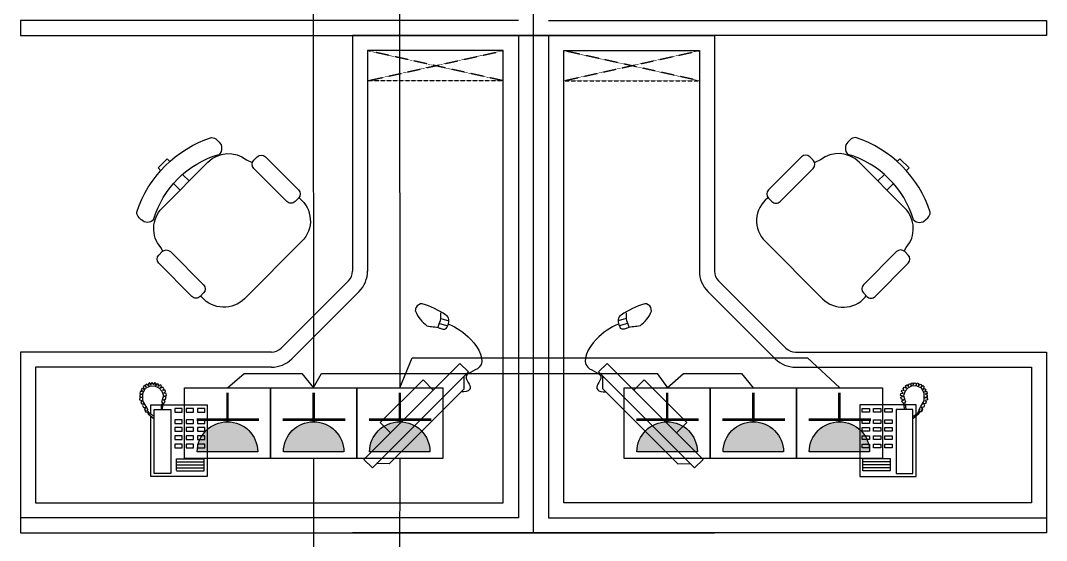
# Model space of a CAD drawing. Header units: inches. Extents: x 10 to 166961, y -47 to 131592.
# Drawn here: x 136853 to 140253, y 37357 to 39082 of the extents above; entities that cross this region are included whole.
import ezdxf

# ---------------------------------------------------------------- set-up
doc = ezdxf.new("R2010")
doc.units = ezdxf.units.IN
doc.header["$MEASUREMENT"] = 0
doc.linetypes.add('CONTINOUS', pattern=[0])
doc.linetypes.add('HIDDEN', pattern=[0.375, 0.25, -0.125])
for name, color, linetype in [('2', 2, 'Continuous'), ('6', 6, 'Continuous'), ('8', 8, 'Continuous'), ('插座图', 4, 'Continuous')]:
    doc.layers.add(name, color=color, linetype=linetype)

# ---------------------------------------------------------------- blocks, each defined once
blk = doc.blocks.new('A$C127C375D')
at = {"layer": '插座图', "lineweight": -2}
blk.add_hatch(color=3, dxfattribs=at).paths.add_polyline_path([(91.7, 8.4, 1), (16.1, 8.4)])
at = {"layer": '插座图', "color": 3, "lineweight": -2}
blk.add_line((16.1, 8.4), (91.7, 8.4), dxfattribs=at)
blk.add_lwpolyline([(0, 0), (107.8, 0), (107.8, 88.6), (0, 88.6)], close=True, dxfattribs=at)
at = {"layer": '插座图', "color": 3, "lineweight": -2, "const_width": 3.2}
for points in [[(53.9, 46.2), (53.9, 82.6)], [(14.3, 48.8), (92.6, 48.8)]]:
    blk.add_lwpolyline(points, dxfattribs=at)
at = {"layer": '插座图', "color": 3, "lineweight": -2}
blk.add_arc((53.9, 8.4), 37.8, 0, 180, dxfattribs=at)

msp = doc.modelspace()

# ---------------------------------------------------------------- linework, layer by layer
at = {"color": 2}
for p, q in [((137823.2, 39278.7), (137824.7, 37864.8)), ((138108.7, 39278.7), (138110.2, 37863.3)), ((137824.7, 37628.7), (137823.2, 36164.3)), ((138110.2, 37628.7), (138108.7, 36162.8))]:
    msp.add_line(p, q, dxfattribs=at)
for points in [[(138110.2, 37863.3), (138151, 37963), (139461.5, 37963), (139568.7, 37863.3)], [(137539.2, 37863.3), (137594, 37911), (137785.5, 37911), (137824.7, 37863.3)], [(137824.7, 37864.8), (137850.5, 37911.5), (138963.5, 37911.5), (138997.2, 37863.3)], [(138996.2, 37863.3), (139051, 37911), (139242.5, 37911), (139281.7, 37863.3)]]:
    msp.add_lwpolyline(points, dxfattribs=at)
at = {"layer": '2', "color": 252}
for p, q in [((138553.4, 39032), (138553.4, 40682)), ((138503.4, 39082), (136853.4, 39082)), ((136853.4, 39082), (136853.4, 39032)), ((138603.4, 39082), (140253.4, 39082)), ((140253.4, 39082), (140253.4, 39032)), ((136853.4, 39032), (138553.4, 39032)), ((137953.5, 39032), (138503.4, 39032)), ((138553.4, 39032), (137953.5, 39032)), ((138553.4, 39032), (137953.5, 39032)), ((138503.4, 39032), (138503.4, 37432)), ((138503.4, 39032), (138603.4, 39032)), ((138553.4, 37382), (138553.4, 39032)), ((138553.4, 39032), (139153.2, 39032)), ((138553.4, 39032), (139153.2, 39032)), ((140253.4, 39032), (138553.4, 39032)), ((138603.4, 39032), (138603.4, 37432)), ((139153.2, 39032), (138603.4, 39032)), ((138503.4, 37432), (136853.4, 37432)), ((136853.4, 37432), (136853.4, 37382)), ((138603.4, 37432), (140253.4, 37432)), ((140253.4, 37432), (140253.4, 37382)), ((136853.4, 37382), (138553.4, 37382)), ((138553.4, 37382), (137953.5, 37382)), ((138553.4, 37382), (137953.5, 37382)), ((138553.4, 37382), (139153.2, 37382)), ((138553.4, 37382), (139153.2, 37382)), ((140253.4, 37382), (138553.4, 37382))]:
    msp.add_line(p, q, dxfattribs=at)
at = {"layer": '6', "color": 252}
for p, q in [((137953.5, 39032), (137953.5, 38250.5)), ((139153.2, 39032), (139153.2, 38250.5)), ((137504.5, 38685.7), (137511.5, 38678.7)), ((139602.3, 38685.7), (139595.3, 38678.7)), ((137626.3, 38618.8), (137637.7, 38630.2)), ((137664.9, 38630.2), (137775, 38520.2)), ((139441.9, 38630.2), (139331.8, 38520.2)), ((139480.4, 38618.8), (139469.1, 38630.2)), ((137309, 38592.8), (137339.2, 38623)), ((137318.6, 38583.2), (137309, 38592.8)), ((137322.7, 38459.9), (137474.4, 38612.3)), ((137339.2, 38623), (137348.9, 38613.3)), ((137602.2, 38620), (137621.6, 38610.9)), ((137736.4, 38481.6), (137626.3, 38591.6)), ((139370.4, 38481.6), (139480.4, 38591.6)), ((139504.6, 38620), (139485.2, 38610.9)), ((139784, 38459.9), (139632.4, 38612.3)), ((139767.6, 38623), (139757.9, 38613.3)), ((139797.8, 38592.8), (139767.6, 38623)), ((139788.1, 38583.2), (139797.8, 38592.8)), ((137391.6, 38570.4), (137412.2, 38549.8)), ((139715.1, 38570.4), (139694.6, 38549.8)), ((137382.2, 38519.6), (137361.5, 38540.3)), ((139724.6, 38519.6), (139745.3, 38540.3)), ((137775, 38493), (137763.6, 38481.6)), ((137776, 38494.1), (137777.5, 38493)), ((139330.7, 38494.1), (139329.3, 38493)), ((139331.8, 38493), (139343.2, 38481.6)), ((137253.7, 38420.9), (137246.8, 38427.9)), ((139853, 38420.9), (139860, 38427.9)), ((137324.8, 38317), (137318.3, 38329)), ((137785.9, 38349.5), (137595.2, 38158.8)), ((139320.9, 38349.5), (139511.6, 38158.8)), ((139782, 38317), (139788.5, 38329)), ((137311.5, 38304), (137322.9, 38315.4)), ((137350.1, 38315.4), (137460.1, 38205.3)), ((139756.7, 38315.4), (139646.7, 38205.3)), ((139795.3, 38304), (139783.9, 38315.4)), ((137421.5, 38166.7), (137311.5, 38276.8)), ((139685.3, 38166.7), (139795.3, 38276.8)), ((137940.4, 38218.7), (137716.7, 37995.1)), ((139166.4, 38218.7), (139390.1, 37995.1)), ((137460.1, 38178.1), (137448.7, 38166.7)), ((137454.5, 38163.8), (137450.5, 38168.5)), ((139646.7, 38178.1), (139658.1, 38166.7)), ((139652.2, 38163.8), (139656.3, 38168.5)), ((137684.9, 37981.9), (136853.4, 37981.9)), ((136853.4, 37981.9), (136853.4, 37432)), ((139421.9, 37981.9), (140253.4, 37981.9)), ((140253.4, 37981.9), (140253.4, 37432))]:
    msp.add_line(p, q, dxfattribs=at)
for centre, start, end in [((137908.5, 38250.5), 315, 0), ((139198.2, 38250.5), 180, 225), ((137684.9, 38026.9), 270, 315), ((139421.9, 38026.9), 225, 270)]:
    msp.add_arc(centre, 45, start, end, dxfattribs=at)
at = {"layer": '6', "color": 252, "extrusion": (0, 0, -1)}
for centre, major_axis, start_param, end_param in [((137606.3, 38326.2), (273.6, 273.6), 4.241936, 5.182842), ((137484.1, 38665.3), (20.4, 20.4), -0.705229, 0), ((137484.1, 38665.3), (20.4, 20.4), 4.712389, 4.726071), ((137491.1, 38658.3), (20.4, 20.4), 0, 1.570796), ((137601, 38331.4), (225.8, 225.8), 4.211213, 5.213565), ((137542.6, 38544.5), (68, 68), 4.709722, 6.166276), ((137651.3, 38616.6), (13.6, 13.6), 4.712389, 6.283185), ((137639.9, 38605.2), (13.6, 13.6), 3.141593, 4.712389), ((137761.4, 38506.6), (13.6, 13.6), 0, 1.570796), ((137717.8, 38417.5), (68, 68), -0.116909, 1.570796), ((137267.2, 38448.3), (-20.4, 20.4), 6.269503, 6.283185), ((137390.9, 38392), (68, 68), 3.212044, 4.709722), ((137750, 38495.2), (13.6, 13.6), 1.570796, 3.141593), ((137267.2, 38448.3), (20.4, 20.4), 3.141593, 3.846821), ((137274.2, 38441.3), (20.4, 20.4), 1.570796, 3.141593), ((137336.5, 38301.7), (13.6, 13.6), 4.712389, 6.283185), ((137325.1, 38290.4), (13.6, 13.6), 3.141593, 4.712389), ((137446.5, 38191.7), (13.6, 13.6), 0, 1.570796), ((137435.1, 38180.3), (13.6, 13.6), 1.570796, 3.141593), ((137527.2, 38226.9), (68, 68), 1.570796, 3.212044)]:
    msp.add_ellipse(centre, major_axis=major_axis, ratio=1, start_param=start_param, end_param=end_param, dxfattribs=at)
at = {"layer": '6', "color": 252}
for centre, major_axis, start_param, end_param in [((139622.7, 38665.3), (-20.4, 20.4), -0.705229, 0), ((139500.5, 38326.2), (-273.6, 273.6), 4.241936, 5.182842), ((139615.7, 38658.3), (-20.4, 20.4), 0, 1.570796), ((139622.7, 38665.3), (-20.4, 20.4), 4.712389, 4.726071), ((139455.5, 38616.6), (-13.6, 13.6), 4.712389, 6.283185), ((139564.2, 38544.5), (-68, 68), 4.709722, 6.166276), ((139505.7, 38331.4), (-225.8, 225.8), 4.211213, 5.213565), ((139466.8, 38605.2), (-13.6, 13.6), 3.141593, 4.712389), ((139388.9, 38417.5), (-68, 68), -0.116909, 1.570796), ((139345.4, 38506.6), (-13.6, 13.6), 0, 1.570796), ((139356.8, 38495.2), (-13.6, 13.6), 1.570796, 3.141593), ((139715.8, 38392), (-68, 68), 3.212044, 4.709722), ((139839.6, 38448.3), (20.4, 20.4), 6.269503, 6.283185), ((139832.6, 38441.3), (-20.4, 20.4), 1.570796, 3.141593), ((139839.6, 38448.3), (-20.4, 20.4), 3.141593, 3.846821), ((139770.3, 38301.7), (-13.6, 13.6), 4.712389, 6.283185), ((139781.7, 38290.4), (-13.6, 13.6), 3.141593, 4.712389), ((139660.3, 38191.7), (-13.6, 13.6), 0, 1.570796), ((139579.6, 38226.9), (-68, 68), 1.570796, 3.212044), ((139671.7, 38180.3), (-13.6, 13.6), 1.570796, 3.141593)]:
    msp.add_ellipse(centre, major_axis=major_axis, ratio=1, start_param=start_param, end_param=end_param, dxfattribs=at)
at = {"layer": '8', "color": 252, "linetype": 'HIDDEN'}
for p, q in [((138003.5, 38882), (138453.4, 38982)), ((138453.4, 38882), (138003.5, 38982)), ((139103.2, 38882), (138653.4, 38982)), ((138653.4, 38882), (139103.2, 38982)), ((138453.4, 38882), (138003.5, 38882)), ((138653.4, 38882), (139103.2, 38882))]:
    msp.add_line(p, q, dxfattribs=at)
at = {"layer": '8', "color": 252}
for p, q in [((138003.5, 38982), (138003.5, 38250.5)), ((138453.4, 38982), (138003.5, 38982)), ((138453.4, 37482), (138453.4, 38982)), ((138653.4, 37482), (138653.4, 38982)), ((138653.4, 38982), (139103.2, 38982)), ((139103.2, 38982), (139103.2, 38250.5)), ((137975.7, 38183.4), (137752.1, 37959.7)), ((139131.1, 38183.4), (139354.7, 37959.7)), ((138162.5, 38117.9), (138164.5, 38130.2)), ((138944.3, 38117.9), (138942.3, 38130.2)), ((138245.9, 38093.6), (138273.1, 38086.2)), ((138860.9, 38093.6), (138833.7, 38086.2)), ((138242, 38077.2), (138269.3, 38069.2)), ((138864.8, 38077.2), (138837.5, 38069.2)), ((137684.9, 37931.9), (136903.4, 37931.9)), ((136903.4, 37931.9), (136903.4, 37482)), ((139421.9, 37931.9), (140203.4, 37931.9)), ((140203.4, 37931.9), (140203.4, 37482)), ((137281.9, 37880), (137277, 37878)), ((137277, 37878), (137277.6, 37870.6)), ((137284.8, 37872.1), (137281.9, 37880)), ((137286.6, 37879.5), (137284.8, 37872.1)), ((137291, 37880.1), (137286.6, 37879.5)), ((137294.9, 37873.4), (137291, 37880.1)), ((137297.3, 37879.8), (137294.9, 37873.4)), ((137302.3, 37879.4), (137297.3, 37879.8)), ((137302.2, 37870.9), (137302.3, 37879.4)), ((137306.3, 37877.2), (137302.2, 37870.9)), ((137310.2, 37875.4), (137306.3, 37877.2)), ((139796.6, 37875.4), (139800.5, 37877.2)), ((139800.5, 37877.2), (139804.5, 37870.9)), ((139804.5, 37879.4), (139809.5, 37879.8)), ((139804.5, 37870.9), (139804.5, 37879.4)), ((139809.5, 37879.8), (139811.9, 37873.4)), ((139811.9, 37873.4), (139815.8, 37880.1)), ((139815.8, 37880.1), (139820.2, 37879.5)), ((139820.2, 37879.5), (139822, 37872.1)), ((139822, 37872.1), (139824.8, 37880)), ((139824.8, 37880), (139829.8, 37878)), ((139829.8, 37878), (139829.2, 37870.6)), ((137255.3, 37842.8), (137248.6, 37839.8)), ((137249.7, 37851.4), (137248.9, 37845)), ((137248.9, 37845), (137255.3, 37842.8)), ((137257.8, 37851), (137249.7, 37851.4)), ((137255.5, 37861.1), (137252.9, 37856.7)), ((137252.9, 37856.7), (137257.8, 37851)), ((137262.8, 37858.4), (137255.5, 37861.1)), ((137258.6, 37845.4), (137268.1, 37862.1)), ((137258.7, 37820.3), (137258.6, 37845.4)), ((137262.8, 37870.9), (137259.3, 37866.8)), ((137259.3, 37866.8), (137262.8, 37858.4)), ((137269, 37866.4), (137262.8, 37870.9)), ((137271.9, 37875.7), (137267.9, 37873.9)), ((137267.9, 37873.9), (137269, 37866.4)), ((137268.1, 37862.1), (137282.1, 37868.8)), ((137277.6, 37870.6), (137271.9, 37875.7)), ((137282.1, 37868.8), (137297.9, 37870)), ((137297.9, 37870), (137311.8, 37863.9)), ((137310.8, 37867.9), (137310.2, 37875.4)), ((137316.1, 37873.3), (137310.8, 37867.9)), ((137311.8, 37863.9), (137322.1, 37852.9)), ((137320.6, 37870.2), (137316.1, 37873.3)), ((137317.2, 37862.5), (137320.6, 37870.2)), ((137324.6, 37865.3), (137317.2, 37862.5)), ((137322.1, 37852.9), (137327.3, 37838.3)), ((137328.1, 37860.9), (137324.6, 37865.3)), ((137325, 37854.8), (137328.1, 37860.9)), ((137331.8, 37857), (137325, 37854.8)), ((137328.3, 37845.9), (137333.9, 37851.5)), ((137335.9, 37844.9), (137328.3, 37845.9)), ((137333.9, 37851.5), (137331.8, 37857)), ((137337.1, 37838.4), (137335.9, 37844.9)), ((139769.6, 37838.4), (139770.9, 37844.9)), ((139770.9, 37844.9), (139778.5, 37845.9)), ((139772.9, 37851.5), (139775, 37857)), ((139778.5, 37845.9), (139772.9, 37851.5)), ((139775, 37857), (139781.8, 37854.8)), ((139778.7, 37860.9), (139782.2, 37865.3)), ((139781.8, 37854.8), (139778.7, 37860.9)), ((139784.6, 37852.9), (139779.5, 37838.3)), ((139782.2, 37865.3), (139789.6, 37862.5)), ((139795, 37863.9), (139784.6, 37852.9)), ((139786.1, 37870.2), (139790.6, 37873.3)), ((139789.6, 37862.5), (139786.1, 37870.2)), ((139790.6, 37873.3), (139796, 37867.9)), ((139808.8, 37870), (139795, 37863.9)), ((139796, 37867.9), (139796.6, 37875.4)), ((139824.7, 37868.8), (139808.8, 37870)), ((139838.7, 37862.1), (139824.7, 37868.8)), ((139829.2, 37870.6), (139834.8, 37875.7)), ((139834.8, 37875.7), (139838.9, 37873.9)), ((139838.9, 37873.9), (139837.8, 37866.4)), ((139837.8, 37866.4), (139844, 37870.9)), ((139848.2, 37845.4), (139838.7, 37862.1)), ((139844, 37870.9), (139847.5, 37866.8)), ((139847.5, 37866.8), (139844, 37858.4)), ((139844, 37858.4), (139851.3, 37861.1)), ((139848.1, 37820.3), (139848.2, 37845.4)), ((139853.9, 37856.7), (139848.9, 37851)), ((139848.9, 37851), (139857.1, 37851.4)), ((139851.3, 37861.1), (139853.9, 37856.7)), ((139857.9, 37845), (139851.5, 37842.8)), ((139851.5, 37842.8), (139858.1, 37839.8)), ((139857.1, 37851.4), (139857.9, 37845)), ((137248.3, 37831.1), (137248, 37823.2)), ((137248, 37823.2), (137255.4, 37821.5)), ((137256.1, 37831.3), (137248.3, 37831.1)), ((137248.6, 37839.8), (137248.4, 37833.7)), ((137248.4, 37833.7), (137256.1, 37831.3)), ((137255.4, 37821.5), (137251.8, 37816.9)), ((137251.8, 37816.9), (137254.7, 37810.6)), ((137254.7, 37810.6), (137261.2, 37812)), ((137261.2, 37812), (137257.4, 37805)), ((137269.8, 37801.2), (137258.8, 37819.8)), ((137323.3, 37822.9), (137320.4, 37817.7)), ((137320.4, 37817.7), (137323.7, 37813.1)), ((137323.7, 37813.1), (137321.3, 37807)), ((137327.3, 37838.3), (137323.3, 37822.9)), ((137324.6, 37805.1), (137327, 37811.2)), ((137326.2, 37823.7), (137334.3, 37825.5)), ((137332.7, 37820.2), (137326.2, 37823.7)), ((137326.8, 37812.9), (137330.3, 37814.6)), ((137327, 37811.2), (137326.8, 37812.9)), ((137328.7, 37835.4), (137337.1, 37838.4)), ((137336, 37832.1), (137328.7, 37835.4)), ((137330.3, 37814.6), (137332.7, 37820.2)), ((137334.3, 37825.5), (137336, 37832.1)), ((139778.1, 37835.4), (139769.6, 37838.4)), ((139770.7, 37832.1), (139778.1, 37835.4)), ((139772.5, 37825.5), (139770.7, 37832.1)), ((139780.5, 37823.7), (139772.5, 37825.5)), ((139774, 37820.2), (139780.5, 37823.7)), ((139776.5, 37814.6), (139774, 37820.2)), ((139780, 37812.9), (139776.5, 37814.6)), ((139779.5, 37838.3), (139783.5, 37822.9)), ((139779.8, 37811.2), (139780, 37812.9)), ((139782.2, 37805.1), (139779.8, 37811.2)), ((139786.3, 37817.7), (139783.1, 37813.1)), ((139783.1, 37813.1), (139785.5, 37807)), ((139783.5, 37822.9), (139786.3, 37817.7)), ((139837, 37801.2), (139848, 37819.8)), ((139845.5, 37812), (139849.4, 37805)), ((139852.1, 37810.6), (139845.5, 37812)), ((139858.4, 37833.7), (139850.7, 37831.3)), ((139850.7, 37831.3), (139858.5, 37831.1)), ((139851.3, 37821.5), (139855, 37816.9)), ((139858.8, 37823.2), (139851.4, 37821.5)), ((139855, 37816.9), (139852.1, 37810.6)), ((139858.1, 37839.8), (139858.4, 37833.7)), ((139858.5, 37831.1), (139858.8, 37823.2)), ((137257.4, 37805), (137261, 37798)), ((137261, 37798), (137268.6, 37799.1)), ((137268.6, 37799.1), (137263.8, 37793.1)), ((137263.8, 37793.1), (137265.7, 37788.7)), ((137265.7, 37788.7), (137269.4, 37790)), ((137269.4, 37790), (137266.5, 37787)), ((137266.5, 37787), (137267.9, 37784.2)), ((137267.9, 37784.2), (137272.8, 37784.4)), ((137276.4, 37789.4), (137269.8, 37801.2)), ((137272.8, 37784.4), (137274.5, 37781.2)), ((137273.1, 37787.8), (137276.4, 37789.4)), ((137275.6, 37787.1), (137273.1, 37787.8)), ((137274.5, 37781.2), (137276.7, 37776.8)), ((137276.3, 37785), (137275.6, 37787.1)), ((137279.8, 37779.7), (137276.3, 37785)), ((137276.7, 37776.8), (137296.1, 37760.8)), ((137296.1, 37768.4), (137279.8, 37779.7)), ((137285.3, 37775.8), (137285.3, 37807)), ((137285.3, 37807), (137321.3, 37807)), ((137296.1, 37579.1), (137296.1, 37791.9)), ((137296.1, 37791.9), (137351, 37791.9)), ((137320, 37801.1), (137319.3, 37791.9)), ((137321.3, 37807), (137320, 37801.1)), ((137323.5, 37791.9), (137323.6, 37792.9)), ((137323.6, 37792.9), (137324.6, 37805.1)), ((137325.4, 37807), (137471.4, 37807)), ((137351, 37791.9), (137351, 37579.1)), ((137365.3, 37794.8), (137365.3, 37782.7)), ((137389.5, 37794.8), (137365.3, 37794.8)), ((137365.3, 37782.7), (137389.5, 37782.7)), ((137389.5, 37782.7), (137389.5, 37794.8)), ((137402.2, 37794.8), (137402.2, 37782.7)), ((137426.5, 37794.8), (137402.2, 37794.8)), ((137402.2, 37782.7), (137426.5, 37782.7)), ((137426.5, 37782.7), (137426.5, 37794.8)), ((137440.2, 37794.8), (137440.2, 37782.7)), ((137464.5, 37794.8), (137440.2, 37794.8)), ((137440.2, 37782.7), (137464.5, 37782.7)), ((137464.5, 37782.7), (137464.5, 37794.8)), ((137471.4, 37807), (137471.4, 37569.4)), ((139781.4, 37807), (139635.3, 37807)), ((139635.3, 37807), (139635.3, 37569.4)), ((139642.3, 37782.7), (139642.3, 37794.8)), ((139642.3, 37794.8), (139666.5, 37794.8)), ((139666.5, 37782.7), (139642.3, 37782.7)), ((139666.5, 37794.8), (139666.5, 37782.7)), ((139680.3, 37782.7), (139680.3, 37794.8)), ((139680.3, 37794.8), (139704.6, 37794.8)), ((139704.6, 37782.7), (139680.3, 37782.7)), ((139704.6, 37794.8), (139704.6, 37782.7)), ((139717.3, 37782.7), (139717.3, 37794.8)), ((139717.3, 37794.8), (139741.5, 37794.8)), ((139741.5, 37782.7), (139717.3, 37782.7)), ((139741.5, 37794.8), (139741.5, 37782.7)), ((139810.7, 37791.9), (139755.8, 37791.9)), ((139755.8, 37791.9), (139755.8, 37579.1)), ((139783.2, 37792.9), (139782.2, 37805.1)), ((139783.3, 37791.9), (139783.2, 37792.9)), ((139785.5, 37807), (139786.7, 37801.1)), ((139821.4, 37807), (139785.5, 37807)), ((139786.7, 37801.1), (139787.5, 37791.9)), ((139810.7, 37579.1), (139810.7, 37791.9)), ((139810.7, 37768.4), (139827, 37779.7)), ((139830.1, 37776.8), (139810.7, 37760.8)), ((139821.4, 37775.8), (139821.4, 37807)), ((139827, 37779.7), (139830.5, 37785)), ((139832.3, 37781.2), (139830.1, 37776.8)), ((139830.4, 37789.4), (139837, 37801.2)), ((139833.7, 37787.8), (139830.4, 37789.4)), ((139830.5, 37785), (139831.2, 37787.1)), ((139831.2, 37787.1), (139833.7, 37787.8)), ((139834, 37784.4), (139832.3, 37781.2)), ((139838.9, 37784.2), (139834, 37784.4)), ((139837.4, 37790), (139840.2, 37787)), ((139841.1, 37788.7), (139837.4, 37790)), ((139838.2, 37799.1), (139843, 37793.1)), ((139845.8, 37798), (139838.2, 37799.1)), ((139840.2, 37787), (139838.9, 37784.2)), ((139843, 37793.1), (139841.1, 37788.7)), ((139849.4, 37805), (139845.8, 37798)), ((137285.3, 37569.4), (137285.3, 37769.7)), ((137365.3, 37757), (137365.3, 37744.9)), ((137389.5, 37757), (137365.3, 37757)), ((137365.3, 37744.9), (137389.5, 37744.9)), ((137389.5, 37744.9), (137389.5, 37757)), ((137402.2, 37757), (137402.2, 37744.9)), ((137426.5, 37757), (137402.2, 37757)), ((137402.2, 37744.9), (137426.5, 37744.9)), ((137426.5, 37744.9), (137426.5, 37757)), ((137440.2, 37757), (137440.2, 37744.9)), ((137464.5, 37757), (137440.2, 37757)), ((137440.2, 37744.9), (137464.5, 37744.9)), ((137464.5, 37744.9), (137464.5, 37757)), ((139642.3, 37744.9), (139642.3, 37757)), ((139642.3, 37757), (139666.5, 37757)), ((139666.5, 37744.9), (139642.3, 37744.9)), ((139666.5, 37757), (139666.5, 37744.9)), ((139680.3, 37744.9), (139680.3, 37757)), ((139680.3, 37757), (139704.6, 37757)), ((139704.6, 37744.9), (139680.3, 37744.9)), ((139704.6, 37757), (139704.6, 37744.9)), ((139717.3, 37744.9), (139717.3, 37757)), ((139717.3, 37757), (139741.5, 37757)), ((139741.5, 37744.9), (139717.3, 37744.9)), ((139741.5, 37757), (139741.5, 37744.9)), ((139821.4, 37569.4), (139821.4, 37769.7)), ((137365.3, 37731.5), (137365.3, 37719.4)), ((137389.5, 37731.5), (137365.3, 37731.5)), ((137365.3, 37719.4), (137389.5, 37719.4)), ((137389.5, 37719.4), (137389.5, 37731.5)), ((137402.2, 37731.5), (137402.2, 37719.4)), ((137426.5, 37731.5), (137402.2, 37731.5)), ((137402.2, 37719.4), (137426.5, 37719.4)), ((137426.5, 37719.4), (137426.5, 37731.5)), ((137440.2, 37731.5), (137440.2, 37719.4)), ((137464.5, 37731.5), (137440.2, 37731.5)), ((137440.2, 37719.4), (137464.5, 37719.4)), ((137464.5, 37719.4), (137464.5, 37731.5)), ((139642.3, 37719.4), (139642.3, 37731.5)), ((139642.3, 37731.5), (139666.5, 37731.5)), ((139666.5, 37719.4), (139642.3, 37719.4)), ((139666.5, 37731.5), (139666.5, 37719.4)), ((139680.3, 37719.4), (139680.3, 37731.5)), ((139680.3, 37731.5), (139704.6, 37731.5)), ((139704.6, 37719.4), (139680.3, 37719.4)), ((139704.6, 37731.5), (139704.6, 37719.4)), ((139717.3, 37719.4), (139717.3, 37731.5)), ((139717.3, 37731.5), (139741.5, 37731.5)), ((139741.5, 37719.4), (139717.3, 37719.4)), ((139741.5, 37731.5), (139741.5, 37719.4)), ((137365.3, 37704.5), (137365.3, 37692.3)), ((137389.5, 37704.5), (137365.3, 37704.5)), ((137365.3, 37692.3), (137389.5, 37692.3)), ((137365.3, 37677), (137365.3, 37664.9)), ((137389.5, 37677), (137365.3, 37677)), ((137389.5, 37692.3), (137389.5, 37704.5)), ((137389.5, 37664.9), (137389.5, 37677)), ((137402.2, 37704.5), (137402.2, 37692.3)), ((137426.5, 37704.5), (137402.2, 37704.5)), ((137402.2, 37692.3), (137426.5, 37692.3)), ((137402.2, 37677), (137402.2, 37664.9)), ((137426.5, 37677), (137402.2, 37677)), ((137426.5, 37692.3), (137426.5, 37704.5)), ((137426.5, 37664.9), (137426.5, 37677)), ((137440.2, 37704.5), (137440.2, 37692.3)), ((137464.5, 37704.5), (137440.2, 37704.5)), ((137440.2, 37692.3), (137464.5, 37692.3)), ((137440.2, 37677), (137440.2, 37664.9)), ((137464.5, 37677), (137440.2, 37677)), ((137464.5, 37692.3), (137464.5, 37704.5)), ((137464.5, 37664.9), (137464.5, 37677)), ((139642.3, 37692.3), (139642.3, 37704.5)), ((139642.3, 37704.5), (139666.5, 37704.5)), ((139666.5, 37692.3), (139642.3, 37692.3)), ((139642.3, 37664.9), (139642.3, 37677)), ((139642.3, 37677), (139666.5, 37677)), ((139666.5, 37704.5), (139666.5, 37692.3)), ((139666.5, 37677), (139666.5, 37664.9)), ((139680.3, 37692.3), (139680.3, 37704.5)), ((139680.3, 37704.5), (139704.6, 37704.5)), ((139704.6, 37692.3), (139680.3, 37692.3)), ((139680.3, 37664.9), (139680.3, 37677)), ((139680.3, 37677), (139704.6, 37677)), ((139704.6, 37704.5), (139704.6, 37692.3)), ((139704.6, 37677), (139704.6, 37664.9)), ((139717.3, 37692.3), (139717.3, 37704.5)), ((139717.3, 37704.5), (139741.5, 37704.5)), ((139741.5, 37692.3), (139717.3, 37692.3)), ((139717.3, 37664.9), (139717.3, 37677)), ((139717.3, 37677), (139741.5, 37677)), ((139741.5, 37704.5), (139741.5, 37692.3)), ((139741.5, 37677), (139741.5, 37664.9)), ((137365.3, 37664.9), (137389.5, 37664.9)), ((137402.2, 37664.9), (137426.5, 37664.9)), ((137440.2, 37664.9), (137464.5, 37664.9)), ((139666.5, 37664.9), (139642.3, 37664.9)), ((139704.6, 37664.9), (139680.3, 37664.9)), ((139741.5, 37664.9), (139717.3, 37664.9)), ((137370.3, 37588.8), (137370.3, 37628.5)), ((137370.3, 37628.5), (137461.8, 37628.5)), ((137370.3, 37618.5), (137461.8, 37618.5)), ((137370.3, 37608.5), (137461.8, 37608.5)), ((137461.8, 37588.5), (137461.8, 37628.5)), ((139645, 37588.5), (139645, 37628.5)), ((139736.5, 37628.5), (139645, 37628.5)), ((139736.5, 37618.5), (139645, 37618.5)), ((139736.5, 37608.5), (139645, 37608.5)), ((139736.5, 37588.8), (139736.5, 37628.5)), ((137351, 37579.1), (137296.1, 37579.1)), ((137370.3, 37598.5), (137461.8, 37598.5)), ((137370.3, 37588.5), (137461.8, 37588.5)), ((139736.5, 37598.5), (139645, 37598.5)), ((139736.5, 37588.5), (139645, 37588.5)), ((139755.8, 37579.1), (139810.7, 37579.1)), ((137471.4, 37569.4), (137285.3, 37569.4)), ((139635.3, 37569.4), (139821.4, 37569.4)), ((136903.4, 37482), (138453.4, 37482)), ((140203.4, 37482), (138653.4, 37482))]:
    msp.add_line(p, q, dxfattribs=at)
at = {"layer": '8', "color": 252, "linetype": 'CONTINOUS'}
for p, q in [((138309.3, 37944.3), (137991.1, 37626.1)), ((138337.6, 37916.1), (138309.3, 37944.3)), ((138769.2, 37916.1), (138797.5, 37944.3)), ((138797.5, 37944.3), (139115.7, 37626.1)), ((138019.4, 37597.9), (138337.6, 37916.1)), ((139087.4, 37597.9), (138769.2, 37916.1)), ((138045.6, 37748.2), (138187.2, 37889.8)), ((138187.2, 37889.8), (138221, 37856.1)), ((138323.8, 37859.9), (138323.4, 37901.9)), ((138783, 37859.9), (138783.4, 37901.9)), ((138919.6, 37889.8), (138885.8, 37856.1)), ((139061.2, 37748.2), (138919.6, 37889.8)), ((138323.8, 37859.9), (138075.5, 37611.6)), ((138783, 37859.9), (139031.3, 37611.6)), ((138079.4, 37714.4), (138045.6, 37748.2)), ((139027.4, 37714.4), (139061.2, 37748.2)), ((137991.1, 37626.1), (138019.4, 37597.9)), ((138075.5, 37611.6), (138033.5, 37612)), ((139031.3, 37611.6), (139073.3, 37612)), ((139115.7, 37626.1), (139087.4, 37597.9))]:
    msp.add_line(p, q, dxfattribs=at)
at = {"layer": '8', "color": 252}
for centre, radius, start, end in [((137908.5, 38250.5), 95, 315, 0), ((139198.2, 38250.5), 95, 180, 225), ((138266.7, 38160), 112.4, 201.9726, 233.813), ((138185.3, 38118.8), 23.8, 90.9077, 151.3573), ((138077.1, 37820.5), 339.7, 56.8405, 71.4968), ((139029.7, 37820.5), 339.7, 108.5032, 123.1595), ((138840.1, 38160), 112.4, 306.187, 338.0274), ((138921.5, 38118.8), 23.8, 28.6427, 89.0923), ((138156.7, 38106), 90, 332.1838, 3.6951), ((138255, 38088.7), 18, 5.5517, 63.6715), ((138231.8, 38086.5), 41.2, 322.7503, 5.5517), ((138875, 38086.5), 41.2, 174.4483, 217.2497), ((138851.8, 38088.7), 18, 116.3285, 174.4483), ((138950.1, 38106), 90, 176.3049, 207.8162), ((137684.9, 38026.9), 95, 270, 315), ((139421.9, 38026.9), 95, 225, 270)]:
    msp.add_arc(centre, radius, start, end, dxfattribs=at)
for points, knots in [([(138200.4, 38069.2), (138213.3, 38064.8), (138229.4, 38068.6), (138249.1, 38058.3), (138258, 38056.4), (138265.2, 38061.3), (138266.2, 38063.7)], [0, 0, 0, 0, 61.392948, 66.317377, 85.526749, 97.068118, 97.068118, 97.068118, 97.068118]), ([(138273, 38075.2), (138297.6, 38062.4), (138348.7, 38035.8), (138411.6, 37925.4), (138304.9, 37910.1), (138358.1, 37860.3), (138326.3, 37849.1), (138314.5, 37850.6)], [0, 0, 0, 0, 89.180996, 185.391702, 247.379604, 284.879604, 301.833056, 301.833056, 301.833056, 301.833056]), ([(138833.8, 38075.2), (138809.2, 38062.4), (138758.1, 38035.8), (138695.1, 37925.4), (138801.9, 37910.1), (138748.7, 37860.3), (138780.4, 37849.1), (138792.3, 37850.6)], [0, 0, 0, 0, 89.180996, 185.391702, 247.379604, 284.879604, 301.833056, 301.833056, 301.833056, 301.833056]), ([(138906.4, 38069.2), (138893.5, 38064.8), (138877.3, 38068.6), (138857.6, 38058.3), (138848.7, 38056.4), (138841.6, 38061.3), (138840.6, 38063.7)], [0, 0, 0, 0, 61.392948, 66.317377, 85.526749, 97.068118, 97.068118, 97.068118, 97.068118])]:
    msp.add_open_spline(points, degree=3, knots=knots, dxfattribs=at)

# ---------------------------------------------------------------- block references
at = {"layer": '插座图', "color": 0, "extrusion": (0, 0, -1), "xscale": 2.647941328235902, "yscale": 2.647941328417801, "zscale": -2.647941328421054}
for p in [(-137682, 37628.7), (-137967.5, 37628.7), (-138253, 37628.7), (-139139, 37628.7), (-139424.5, 37628.7), (-139710, 37628.7)]:
    msp.add_blockref('A$C127C375D', p, dxfattribs=at)

doc.saveas('drawing.dxf')
